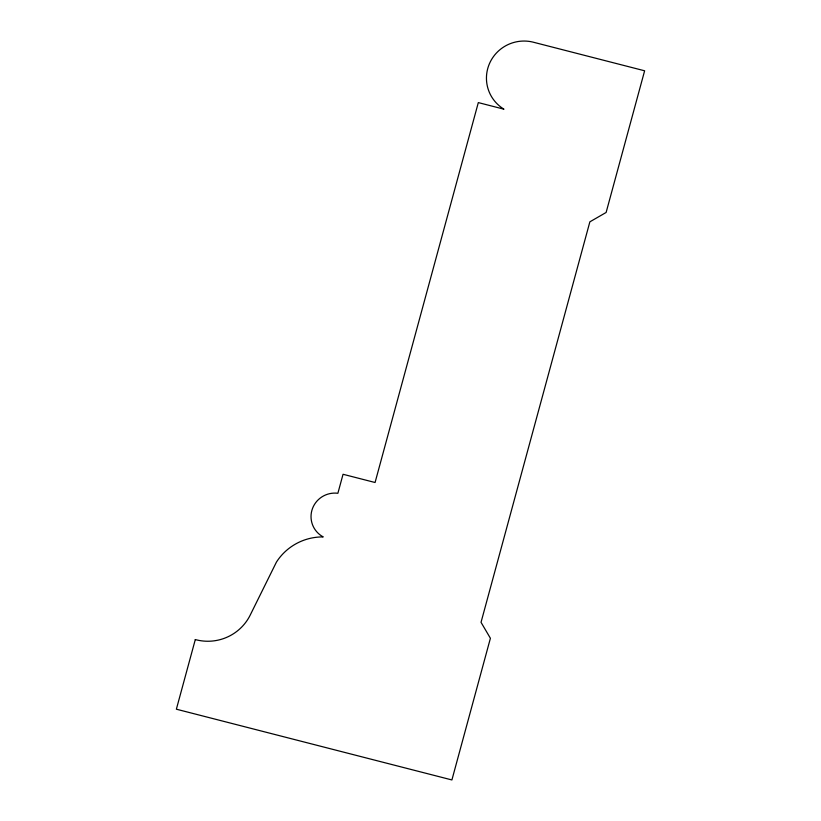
<?xml version="1.0" encoding="UTF-8"?>
<svg xmlns="http://www.w3.org/2000/svg" width="821" height="821" viewBox="0 0 821 821"><rect width="100%" height="100%" fill="white"/><g stroke="black" fill="none" stroke-linecap="round" stroke-linejoin="round"><path stroke-width="1.23" d="M195.306 639.559L176.371 709.2L451.909 779.95L490.404 638.276L481.034 622.318L589.868 221.834L606.124 212.465L644.629 70.791L532.655 42.035A37.355 36.75 -15 0 0 489.398 63.781A37.355 36.75 -15 0 0 503.95 109.183L478.315 102.594L375.074 482.502L343.045 474.281L337.883 493.277A23.686 23.306 -15 0 0 323.228 536.924A54.196 53.324 -15 0 0 276.451 562.077L250.056 615.411A46.807 46.058 -15 0 1 195.306 639.559"/></g></svg>
